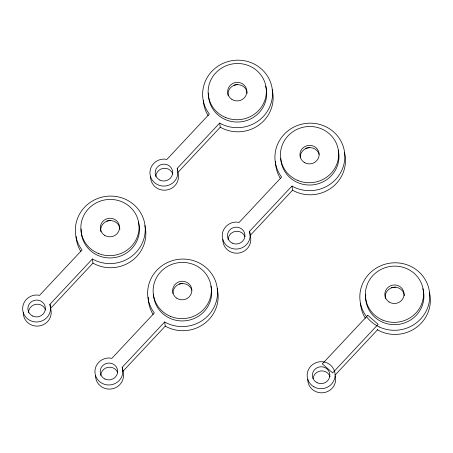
<?xml version="1.0" encoding="UTF-8"?>
<svg xmlns="http://www.w3.org/2000/svg" width="453" height="453" viewBox="0 0 453 453"><rect width="100%" height="100%" fill="white"/><g stroke="black" fill="none" stroke-linecap="round" stroke-linejoin="round"><path stroke-width="0.68" d="M49.892 304.342L92.372 258.991L94.83 260.265A34.989 33.732 -8.4 0 0 145.045 233.165A34.989 33.732 -8.4 0 0 101.993 197.129A34.989 33.732 -8.4 0 0 81.223 248.884L82.061 249.971L39.558 295.35L36.925 294.988A13.992 13.494 -8.4 0 0 22.678 309.529A13.992 13.494 -8.4 0 0 38.771 321.811A13.992 13.494 -8.4 0 0 50.209 305.129L49.892 304.342L50.3 307.1M177.185 168.431L219.66 123.08L222.123 124.354A34.989 33.732 -8.4 0 0 272.338 97.253A34.989 33.732 -8.4 0 0 229.286 61.217A34.989 33.732 -8.4 0 0 208.516 112.973L209.348 114.06L166.851 159.439L164.218 159.077A13.992 13.494 -8.4 0 0 149.971 173.618A13.992 13.494 -8.4 0 0 166.064 185.9A13.992 13.494 -8.4 0 0 177.502 169.218L177.185 168.431L177.593 171.189M92.372 258.991L92.978 263.125L50.504 308.476L50.821 309.263A13.992 13.494 -8.4 0 1 38.777 326.03A13.992 13.494 -8.4 0 1 23.262 312.485M219.66 123.08L220.271 127.214L177.797 172.565L178.114 173.352A13.992 13.494 -8.4 0 1 166.07 190.118A13.992 13.494 -8.4 0 1 150.555 176.574M122.18 367.332L164.66 321.981L167.117 323.255A34.989 33.732 -8.4 0 0 217.338 296.154A34.989 33.732 -8.4 0 0 174.28 260.124A34.989 33.732 -8.4 0 0 153.516 311.874L154.348 312.966L111.851 358.34L109.213 357.978A13.992 13.494 -8.4 0 0 94.966 372.519A13.992 13.494 -8.4 0 0 111.059 384.801A13.992 13.494 -8.4 0 0 122.503 368.119L122.18 367.332L123.114 372.258A13.992 13.494 -8.4 0 1 111.064 389.019A13.992 13.494 -8.4 0 1 95.549 375.475M249.473 231.421L291.953 186.07L294.41 187.344A34.989 33.732 -8.4 0 0 344.631 160.243A34.989 33.732 -8.4 0 0 301.573 124.213A34.989 33.732 -8.4 0 0 280.803 175.962L281.641 177.055L239.144 222.429L236.506 222.066A13.992 13.494 -8.4 0 0 222.259 236.608A13.992 13.494 -8.4 0 0 238.352 248.89A13.992 13.494 -8.4 0 0 249.796 232.208L249.473 231.421L250.401 236.347A13.992 13.494 -8.4 0 1 238.357 253.108A13.992 13.494 -8.4 0 1 222.842 239.563M122.791 371.471L165.271 326.115L164.66 321.981M250.084 235.56L292.564 190.203L291.953 186.07M335.175 374.988L377.802 329.478M234.082 85.09L237.542 84.473M305.684 148.205L309.835 147.468M106.789 221.002L110.249 220.385M179.082 283.991L182.542 283.38M391.284 287.7L395.435 286.964M220.271 127.214L222.729 128.493A34.989 33.732 -8.4 0 0 260.079 124.167A34.989 33.732 -8.4 0 0 272.157 89.694M292.564 190.203L295.022 191.483A34.989 33.732 -8.4 0 0 332.366 187.157A34.989 33.732 -8.4 0 0 344.45 152.689M92.978 263.125L95.436 264.405A34.989 33.732 -8.4 0 0 132.786 260.079A34.989 33.732 -8.4 0 0 144.864 225.605M165.271 326.115L167.729 327.394A34.989 33.732 -8.4 0 0 205.073 323.068A34.989 33.732 -8.4 0 0 217.157 288.601M155.798 176.636A8.749 8.431 -8.4 0 1 163.284 168.374A8.749 8.431 -8.4 0 1 172.865 174.077M208.148 115.623A34.989 33.732 -8.4 0 1 203.312 100.617M265.634 86.07A29.145 28.097 -8.4 0 1 240.945 121.823A29.145 28.097 -8.4 0 1 208.493 93.052M228.159 95.838A9.621 9.275 -8.4 0 1 236.324 84.734A9.621 9.275 -8.4 0 1 247.179 93.21M28.505 312.547A8.749 8.431 -8.4 0 1 35.991 304.286A8.749 8.431 -8.4 0 1 45.572 309.988M80.861 251.534A34.989 33.732 -8.4 0 1 76.019 236.528M138.341 221.981A29.145 28.097 -8.4 0 1 113.652 257.734A29.145 28.097 -8.4 0 1 81.2 228.963M100.866 231.749A9.621 9.275 -8.4 0 1 109.031 220.645A9.621 9.275 -8.4 0 1 119.886 229.122M100.793 375.537A8.749 8.431 -8.4 0 1 108.001 367.326A8.749 8.431 -8.4 0 1 117.672 372.462M153.148 314.524A34.989 33.732 -8.4 0 1 148.239 297.168M210.917 286.036A29.145 28.097 -8.4 0 1 186.511 320.65A29.145 28.097 -8.4 0 1 153.482 294.167M172.989 293.538A9.621 9.275 -8.4 0 1 181.013 283.686A9.621 9.275 -8.4 0 1 191.868 290.328M228.086 239.626A8.749 8.431 -8.4 0 1 235.288 231.415A8.749 8.431 -8.4 0 1 244.965 236.551M280.441 178.612A34.989 33.732 -8.4 0 1 275.526 161.257M338.21 150.124A29.145 28.097 -8.4 0 1 313.804 184.739A29.145 28.097 -8.4 0 1 280.775 158.256M300.282 157.627A9.621 9.275 -8.4 0 1 308.306 147.774A9.621 9.275 -8.4 0 1 319.161 154.416M422.836 288.68A29.145 28.097 -8.4 0 1 397.575 324.501A29.145 28.097 -8.4 0 1 365.758 294.569M385.361 298.453A9.621 9.275 -8.4 0 1 393.527 287.349A9.621 9.275 -8.4 0 1 404.382 295.826M429.359 292.31A34.989 33.732 -8.4 0 1 416.064 327.689A34.989 33.732 -8.4 0 1 377.258 329.716M365.35 318.238A34.989 33.732 -8.4 0 1 360.514 303.233M335.316 375.967A13.992 13.494 -8.4 0 1 323.266 392.734A13.992 13.494 -8.4 0 1 307.751 379.189M313.023 378.697A8.749 8.431 -8.4 0 1 320.769 370.95A8.749 8.431 -8.4 0 1 330.067 376.692M367.819 315.322L322.326 363.895L332.649 372.898L378.147 324.32L367.819 315.322M159.903 180.113A8.749 8.431 -8.4 0 0 172.655 172.106A8.749 8.431 -8.4 0 0 159.213 165.515A8.749 8.431 -8.4 0 0 159.903 180.113M225.69 117.553A29.145 28.097 -8.4 0 0 266.177 88.092A29.145 28.097 -8.4 0 0 219.875 69.235A29.145 28.097 -8.4 0 0 225.69 117.553M231.913 99.405A9.621 9.275 -8.4 0 0 246.845 92.129A9.621 9.275 -8.4 0 0 232.989 83.346A9.621 9.275 -8.4 0 0 231.913 99.405M32.61 316.024A8.749 8.431 -8.4 0 0 45.362 308.017A8.749 8.431 -8.4 0 0 31.92 301.426A8.749 8.431 -8.4 0 0 32.61 316.024M98.397 253.465A29.145 28.097 -8.4 0 0 138.884 224.003A29.145 28.097 -8.4 0 0 92.588 205.147A29.145 28.097 -8.4 0 0 98.397 253.465M104.62 235.317A9.621 9.275 -8.4 0 0 119.552 228.04A9.621 9.275 -8.4 0 0 105.696 219.258A9.621 9.275 -8.4 0 0 104.62 235.317M104.898 379.014A8.749 8.431 -8.4 0 0 117.65 371.007A8.749 8.431 -8.4 0 0 104.213 364.422A8.749 8.431 -8.4 0 0 104.898 379.014M170.69 316.46A29.145 28.097 -8.4 0 0 211.172 286.992A29.145 28.097 -8.4 0 0 164.875 268.136A29.145 28.097 -8.4 0 0 170.69 316.46M176.913 298.306A9.621 9.275 -8.4 0 0 191.84 291.03A9.621 9.275 -8.4 0 0 177.984 282.253A9.621 9.275 -8.4 0 0 176.913 298.306M232.191 243.102A8.749 8.431 -8.4 0 0 244.943 235.096A8.749 8.431 -8.4 0 0 231.506 228.51A8.749 8.431 -8.4 0 0 232.191 243.102M297.983 180.549A29.145 28.097 -8.4 0 0 338.465 151.081A29.145 28.097 -8.4 0 0 292.168 132.225A29.145 28.097 -8.4 0 0 297.983 180.549M304.206 162.395A9.621 9.275 -8.4 0 0 319.133 155.119A9.621 9.275 -8.4 0 0 305.277 146.342A9.621 9.275 -8.4 0 0 304.206 162.395M382.893 320.169A29.145 28.097 -8.4 0 0 423.374 290.707A29.145 28.097 -8.4 0 0 377.077 271.851A29.145 28.097 -8.4 0 0 382.893 320.169M389.116 302.021A9.621 9.275 -8.4 0 0 404.042 294.744A9.621 9.275 -8.4 0 0 390.186 285.962A9.621 9.275 -8.4 0 0 389.116 302.021M379.32 326.97A34.989 33.732 -8.4 0 0 429.671 293.98A34.989 33.732 -8.4 0 0 375.367 268.669A34.989 33.732 -8.4 0 0 379.32 326.97M313.878 386.817A13.992 13.494 -8.4 0 0 335.101 375.333A13.992 13.494 -8.4 0 0 314.388 363.431A13.992 13.494 -8.4 0 0 313.878 386.817M317.1 382.728A8.749 8.431 -8.4 0 0 329.852 374.722A8.749 8.431 -8.4 0 0 316.415 368.13A8.749 8.431 -8.4 0 0 317.1 382.728"/></g></svg>
